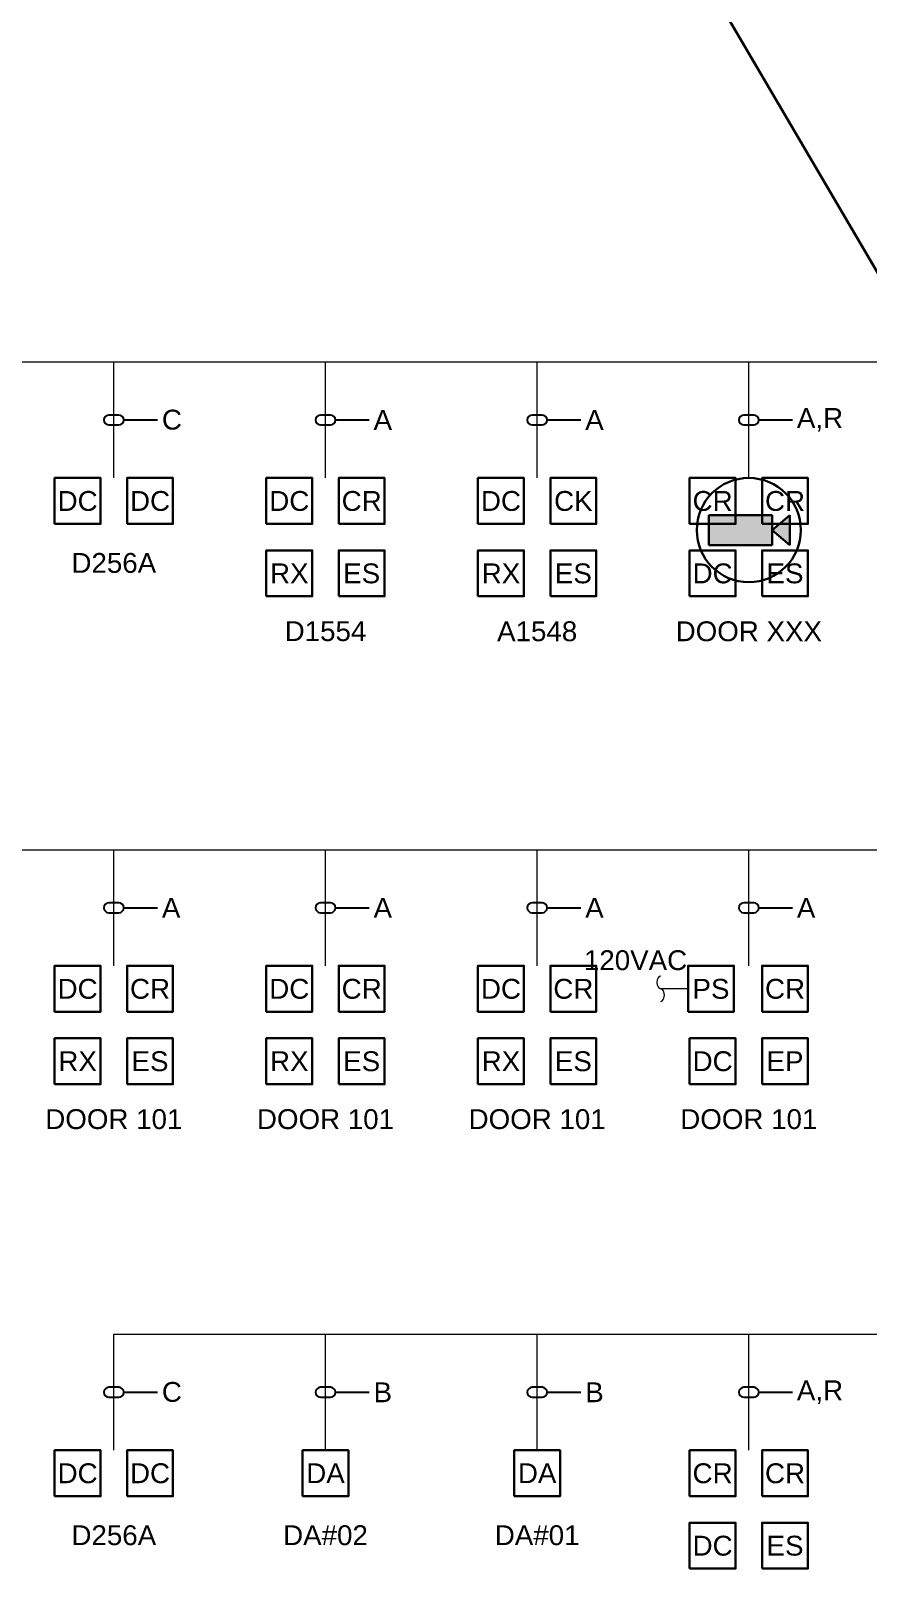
# Model space of a CAD drawing. Header units: inches. Extents: x 26 to 183, y 56 to 129.
# Drawn here: x 145.97 to 149.92, y 63.07 to 70.39 of the extents above; entities that cross this region are included whole.
import ezdxf
from ezdxf import colors
from ezdxf.entities.mleader import LeaderData, LeaderLine
from ezdxf.enums import TextEntityAlignment as Align
from ezdxf.math import Vec2, Vec3

# ---------------------------------------------------------------- set-up
doc = ezdxf.new("R2010")
doc.units = ezdxf.units.IN
doc.header["$MEASUREMENT"] = 0
doc.set_wipeout_variables(frame=1)
for name, color, linetype, lineweight in [('E-SEC-WIRE', 6, 'Continuous', 18), ('E-SERT-ACS', 23, 'Continuous', 30), ('E-SERT-CCTV', 203, 'Continuous', 30)]:
    doc.layers.add(name, color=color, linetype=linetype, lineweight=lineweight)
doc.styles.add('MtXpl_Arial_Narrow', font='arial.ttf')

# ---------------------------------------------------------------- blocks, each defined once
blk = doc.blocks.new('AC_Card_Reader')
blk.add_wipeout([(-0.1085, 0), (-0.1085, -0.217), (0.1085, -0.217), (0.1085, 0)]).dxf.layer = 'E-SERT-ACS'
at = {"layer": 'E-SERT-ACS', "color": 0, "linetype": 'ByBlock', "lineweight": -2}
blk.add_lwpolyline([(-0.1085, -0.217), (0.1085, -0.217), (0.1085, 0), (-0.1085, 0)], close=True, dxfattribs=at)
at = {"layer": 'E-SERT-ACS', "color": 7, "style": 'MtXpl_Arial_Narrow', "flags": 8}
blk.add_attdef('MODELNO.', text='', height=0.0938, dxfattribs=at).set_placement((0.1085, 0), align=Align.BOTTOM_LEFT)
blk.add_attdef('DEVICE_TYPE', text='', height=0.0938, dxfattribs=at).set_placement((0, -0.1085), align=Align.MIDDLE)
blk = doc.blocks.new('*U91')
blk.add_wipeout([(-0.1085, 0), (-0.1085, -0.217), (0.1085, -0.217), (0.1085, 0)]).dxf.layer = 'E-SERT-ACS'
at = {"layer": 'E-SERT-ACS', "color": 0, "linetype": 'ByBlock', "lineweight": -2}
blk.add_lwpolyline([(-0.1085, -0.217), (0.1085, -0.217), (0.1085, 0), (-0.1085, 0)], close=True, dxfattribs=at)
at = {"layer": 'E-SERT-ACS', "color": 7, "style": 'MtXpl_Arial_Narrow', "flags": 8}
blk.add_attdef('MODELNO.', text='', height=0.0938, dxfattribs=at).set_placement((0.1085, 0), align=Align.BOTTOM_LEFT)
blk.add_attdef('DEVICE_TYPE', text='', height=0.0938, dxfattribs=at).set_placement((0, -0.1085), align=Align.MIDDLE)
blk = doc.blocks.new('ES_Electric_Strike')
blk.add_wipeout([(-0.1085, 0), (-0.1085, -0.217), (0.1085, -0.217), (0.1085, 0)]).dxf.layer = 'E-SERT-ACS'
at = {"layer": 'E-SERT-ACS', "color": 0, "linetype": 'ByBlock', "lineweight": -2}
blk.add_lwpolyline([(-0.1085, -0.217), (0.1085, -0.217), (0.1085, 0), (-0.1085, 0)], close=True, dxfattribs=at)
at = {"layer": 'E-SERT-ACS', "color": 7, "style": 'MtXpl_Arial_Narrow', "flags": 8}
blk.add_attdef('MODELNO.', text='', height=0.0938, dxfattribs=at).set_placement((0.1085, 0), align=Align.BOTTOM_LEFT)
blk.add_attdef('DEVICE_TYPE', text='', height=0.0938, dxfattribs=at).set_placement((0, -0.1085), align=Align.MIDDLE)
blk = doc.blocks.new('WireTagLoop')
at = {"color": 0, "linetype": 'ByBlock', "lineweight": -2}
blk.add_lwpolyline([(-0.5, 0.5, 0.999484), (-0.5, -0.5), (0.5, -0.5, 0.999484), (0.5, 0.5, 0.000258)], format="xyb", close=True, dxfattribs=at)
blk = doc.blocks.new('RX_Motion_REX')
blk.add_wipeout([(-0.1085, 0), (-0.1085, -0.217), (0.1085, -0.217), (0.1085, 0)]).dxf.layer = 'E-SERT-ACS'
at = {"layer": 'E-SERT-ACS', "color": 0, "linetype": 'ByBlock', "lineweight": -2}
blk.add_lwpolyline([(-0.1085, -0.217), (0.1085, -0.217), (0.1085, 0), (-0.1085, 0)], close=True, dxfattribs=at)
at = {"layer": 'E-SERT-ACS', "color": 7, "style": 'MtXpl_Arial_Narrow', "flags": 8}
blk.add_attdef('MODELNO.', text='', height=0.0938, dxfattribs=at).set_placement((0.1085, 0), align=Align.BOTTOM_LEFT)
blk.add_attdef('DEVICE_TYPE', text='', height=0.0938, dxfattribs=at).set_placement((0, -0.1085), align=Align.MIDDLE)
blk = doc.blocks.new('CK_Card_Reader_Keypad')
blk.add_wipeout([(-0.1085, 0), (-0.1085, -0.217), (0.1085, -0.217), (0.1085, 0)]).dxf.layer = 'E-SERT-ACS'
at = {"layer": 'E-SERT-ACS', "color": 0, "linetype": 'ByBlock', "lineweight": -2}
blk.add_lwpolyline([(-0.1085, -0.217), (0.1085, -0.217), (0.1085, 0), (-0.1085, 0)], close=True, dxfattribs=at)
at = {"layer": 'E-SERT-ACS', "color": 7, "style": 'MtXpl_Arial_Narrow', "flags": 8}
blk.add_attdef('MODELNO.', text='', height=0.0938, dxfattribs=at).set_placement((0.1085, 0), align=Align.BOTTOM_LEFT)
blk.add_attdef('DEVICE_TYPE', text='', height=0.0938, dxfattribs=at).set_placement((0, -0.1085), align=Align.MIDDLE)
blk = doc.blocks.new('PS_Local')
at = {"layer": 'E-SEC-WIRE'}
for centre, start_param, end_param in [((-0.2376, -0.0785), 3.141593, 6.283185), ((-0.2376, -0.1385), 0, 3.141593)]:
    blk.add_ellipse(centre, major_axis=(0, -0.03), ratio=0.590571, start_param=start_param, end_param=end_param, dxfattribs=at)
blk.add_wipeout([(-0.1085, 0), (-0.1085, -0.217), (0.1085, -0.217), (0.1085, 0)]).dxf.layer = 'E-SERT-ACS'
blk.add_line((-0.1085, -0.1085), (-0.2376, -0.1085), dxfattribs=at)
at = {"layer": 'E-SERT-ACS', "color": 0, "linetype": 'ByBlock', "lineweight": -2}
blk.add_lwpolyline([(-0.1085, -0.217), (0.1085, -0.217), (0.1085, 0), (-0.1085, 0)], close=True, dxfattribs=at)
at = {"layer": 'E-SERT-ACS', "color": 7, "lineweight": 25, "insert": (-0.6003, 0.0259), "char_height": 0.09375, "width": 1.32, "attachment_point": 4, "style": 'MtXpl_Arial_Narrow'}
blk.add_mtext('120VAC', dxfattribs=at)
at = {"layer": 'E-SERT-ACS', "color": 7, "style": 'MtXpl_Arial_Narrow', "flags": 8}
blk.add_attdef('MODELNO.', text='', height=0.0938, dxfattribs=at).set_placement((0.1085, 0), align=Align.BOTTOM_LEFT)
blk.add_attdef('DEVICE_TYPE', text='', height=0.0938, dxfattribs=at).set_placement((0, -0.1085), align=Align.MIDDLE)
blk = doc.blocks.new('EP_Electric_Panic_Hdwr')
blk.add_wipeout([(-0.1085, 0), (-0.1085, -0.217), (0.1085, -0.217), (0.1085, 0)]).dxf.layer = 'E-SERT-ACS'
at = {"layer": 'E-SERT-ACS', "color": 0, "linetype": 'ByBlock', "lineweight": -2}
blk.add_lwpolyline([(-0.1085, -0.217), (0.1085, -0.217), (0.1085, 0), (-0.1085, 0)], close=True, dxfattribs=at)
at = {"layer": 'E-SERT-ACS', "color": 7, "style": 'MtXpl_Arial_Narrow', "flags": 8}
blk.add_attdef('MODELNO.', text='', height=0.0938, dxfattribs=at).set_placement((0.1085, 0), align=Align.BOTTOM_LEFT)
blk.add_attdef('DEVICE_TYPE', text='', height=0.0938, dxfattribs=at).set_placement((0, -0.1085), align=Align.MIDDLE)
blk = doc.blocks.new('DA_Duress_Alarm')
blk.add_wipeout([(-0.1085, 0), (-0.1085, -0.217), (0.1085, -0.217), (0.1085, 0)]).dxf.layer = 'E-SERT-ACS'
at = {"layer": 'E-SERT-ACS', "color": 0, "linetype": 'ByBlock', "lineweight": -2}
blk.add_lwpolyline([(-0.1085, -0.217), (0.1085, -0.217), (0.1085, 0), (-0.1085, 0)], close=True, dxfattribs=at)
at = {"layer": 'E-SERT-ACS', "color": 7, "style": 'MtXpl_Arial_Narrow', "flags": 8}
blk.add_attdef('MODELNO.', text='', height=0.0938, dxfattribs=at).set_placement((0.1085, 0), align=Align.BOTTOM_LEFT)
blk.add_attdef('DEVICE_TYPE', text='', height=0.0938, dxfattribs=at).set_placement((0, -0.1085), align=Align.MIDDLE)
blk = doc.blocks.new('*U145')
for points in [[(0.1101, -0.317), (0.1101, -0.1753), (-0.1889, -0.1753), (-0.1889, -0.317), (-0.1259, -0.317)], [(0.1945, -0.317), (0.1945, -0.1753), (0.1101, -0.2461), (0.1435, -0.2742)]]:
    blk.add_hatch(color=0).paths.add_polyline_path(points, flags=0)
at = {"color": 0}
for p, q in [((-0.1889, -0.1753), (-0.1889, -0.317)), ((0.1101, -0.1753), (-0.1889, -0.1753)), ((-0.1889, -0.1753), (0.1101, -0.1753)), ((-0.1889, -0.317), (-0.1889, -0.1753)), ((0.1101, -0.317), (0.1101, -0.1753)), ((0.1945, -0.1753), (0.1101, -0.2461)), ((0.1101, -0.1753), (0.1101, -0.317)), ((0.1101, -0.2461), (0.1945, -0.1753)), ((0.1945, -0.317), (0.1945, -0.1753)), ((0.1945, -0.1753), (0.1945, -0.317)), ((0.1101, -0.2461), (0.1945, -0.317)), ((0.1945, -0.317), (0.1101, -0.2461)), ((-0.1889, -0.317), (0.1101, -0.317)), ((0.1101, -0.317), (-0.1889, -0.317))]:
    blk.add_line(p, q, dxfattribs=at)
blk.add_circle((0, -0.2461), 0.2461, dxfattribs=at)
at = {"color": 7, "style": 'MtXpl_Arial_Narrow'}
for tag, p in [('ID', (0.2545, -0.068)), ('WP', (0.2461, -0.5154))]:
    blk.add_attdef(tag, p, '', height=0.0938, dxfattribs=at)

msp = doc.modelspace()

# ---------------------------------------------------------------- linework, layer by layer
at = {"layer": 'E-SEC-WIRE'}
for p, q in [((143.3606, 68.8265), (152.6104, 68.8265)), ((146.3606, 68.2785), (146.3606, 68.8265)), ((147.3606, 68.2785), (147.3606, 68.8265)), ((148.3606, 68.2785), (148.3606, 68.8265)), ((149.3606, 68.2785), (149.3606, 68.8265)), ((143.3606, 66.5223), (152.8202, 66.5223)), ((146.3606, 65.9743), (146.3606, 66.5223)), ((147.3606, 65.9743), (147.3606, 66.5223)), ((148.3606, 65.9743), (148.3606, 66.5223)), ((149.3606, 65.9743), (149.3606, 66.5223)), ((146.3606, 64.2342), (152.6104, 64.2342)), ((146.3606, 63.6862), (146.3606, 64.2342)), ((147.3606, 63.6862), (147.3606, 64.2342)), ((148.3606, 63.6862), (148.3606, 64.2342)), ((149.3606, 63.6862), (149.3606, 64.2342))]:
    msp.add_line(p, q, dxfattribs=at)

# ---------------------------------------------------------------- block references
at = {"layer": 'E-SERT-ACS'}
ref = msp.add_blockref('*U91', (146.1895, 68.2785), dxfattribs=at)
ref.add_attrib('DEVICE_TYPE', 'DC', dxfattribs={"color": 7, "height": 0.09375, "style": 'MtXpl_Arial_Narrow'}).set_placement((146.1895, 68.17), align=Align.MIDDLE)
ref = msp.add_blockref('*U91', (146.5316, 68.2785), dxfattribs=at)
ref.add_attrib('DEVICE_TYPE', 'DC', dxfattribs={"color": 7, "height": 0.09375, "style": 'MtXpl_Arial_Narrow'}).set_placement((146.5316, 68.17), align=Align.MIDDLE)
ref = msp.add_blockref('*U91', (147.1895, 68.2785), dxfattribs=at)
ref.add_attrib('DEVICE_TYPE', 'DC', dxfattribs={"color": 7, "height": 0.09375, "style": 'MtXpl_Arial_Narrow'}).set_placement((147.1895, 68.17), align=Align.MIDDLE)
ref = msp.add_blockref('AC_Card_Reader', (147.5316, 68.2785), dxfattribs=at)
ref.add_attrib('DEVICE_TYPE', 'CR', dxfattribs={"color": 7, "height": 0.09375, "style": 'MtXpl_Arial_Narrow'}).set_placement((147.5316, 68.17), align=Align.MIDDLE)
ref = msp.add_blockref('*U91', (148.1895, 68.2785), dxfattribs=at)
ref.add_attrib('DEVICE_TYPE', 'DC', dxfattribs={"color": 7, "height": 0.09375, "style": 'MtXpl_Arial_Narrow'}).set_placement((148.1895, 68.17), align=Align.MIDDLE)
ref = msp.add_blockref('CK_Card_Reader_Keypad', (148.5316, 68.2785), dxfattribs=at)
ref.add_attrib('DEVICE_TYPE', 'CK', dxfattribs={"color": 7, "height": 0.09375, "style": 'MtXpl_Arial_Narrow'}).set_placement((148.5316, 68.17), align=Align.MIDDLE)
ref = msp.add_blockref('AC_Card_Reader', (149.1895, 68.2785), dxfattribs=at)
ref.add_attrib('DEVICE_TYPE', 'CR', dxfattribs={"color": 7, "height": 0.09375, "style": 'MtXpl_Arial_Narrow'}).set_placement((149.1895, 68.17), align=Align.MIDDLE)
ref = msp.add_blockref('AC_Card_Reader', (149.5316, 68.2785), dxfattribs=at)
ref.add_attrib('DEVICE_TYPE', 'CR', dxfattribs={"color": 7, "height": 0.09375, "style": 'MtXpl_Arial_Narrow'}).set_placement((149.5316, 68.17), align=Align.MIDDLE)
ref = msp.add_blockref('RX_Motion_REX', (147.1895, 67.9365), dxfattribs=at)
ref.add_attrib('DEVICE_TYPE', 'RX', dxfattribs={"color": 7, "height": 0.09375, "style": 'MtXpl_Arial_Narrow'}).set_placement((147.1895, 67.828), align=Align.MIDDLE)
ref = msp.add_blockref('ES_Electric_Strike', (147.5316, 67.9365), dxfattribs=at)
ref.add_attrib('DEVICE_TYPE', 'ES', dxfattribs={"color": 7, "height": 0.09375, "style": 'MtXpl_Arial_Narrow'}).set_placement((147.5316, 67.828), align=Align.MIDDLE)
ref = msp.add_blockref('RX_Motion_REX', (148.1895, 67.9365), dxfattribs=at)
ref.add_attrib('DEVICE_TYPE', 'RX', dxfattribs={"color": 7, "height": 0.09375, "style": 'MtXpl_Arial_Narrow'}).set_placement((148.1895, 67.828), align=Align.MIDDLE)
ref = msp.add_blockref('ES_Electric_Strike', (148.5316, 67.9365), dxfattribs=at)
ref.add_attrib('DEVICE_TYPE', 'ES', dxfattribs={"color": 7, "height": 0.09375, "style": 'MtXpl_Arial_Narrow'}).set_placement((148.5316, 67.828), align=Align.MIDDLE)
ref = msp.add_blockref('*U91', (149.1895, 67.9365), dxfattribs=at)
ref.add_attrib('DEVICE_TYPE', 'DC', dxfattribs={"color": 7, "height": 0.09375, "style": 'MtXpl_Arial_Narrow'}).set_placement((149.1895, 67.828), align=Align.MIDDLE)
ref = msp.add_blockref('ES_Electric_Strike', (149.5316, 67.9365), dxfattribs=at)
ref.add_attrib('DEVICE_TYPE', 'ES', dxfattribs={"color": 7, "height": 0.09375, "style": 'MtXpl_Arial_Narrow'}).set_placement((149.5316, 67.828), align=Align.MIDDLE)
ref = msp.add_blockref('*U91', (146.1895, 65.9743), dxfattribs=at)
ref.add_attrib('DEVICE_TYPE', 'DC', dxfattribs={"color": 7, "height": 0.09375, "style": 'MtXpl_Arial_Narrow'}).set_placement((146.1895, 65.8658), align=Align.MIDDLE)
ref = msp.add_blockref('AC_Card_Reader', (146.5316, 65.9743), dxfattribs=at)
ref.add_attrib('DEVICE_TYPE', 'CR', dxfattribs={"color": 7, "height": 0.09375, "style": 'MtXpl_Arial_Narrow'}).set_placement((146.5316, 65.8658), align=Align.MIDDLE)
ref = msp.add_blockref('*U91', (147.1895, 65.9743), dxfattribs=at)
ref.add_attrib('DEVICE_TYPE', 'DC', dxfattribs={"color": 7, "height": 0.09375, "style": 'MtXpl_Arial_Narrow'}).set_placement((147.1895, 65.8658), align=Align.MIDDLE)
ref = msp.add_blockref('AC_Card_Reader', (147.5316, 65.9743), dxfattribs=at)
ref.add_attrib('DEVICE_TYPE', 'CR', dxfattribs={"color": 7, "height": 0.09375, "style": 'MtXpl_Arial_Narrow'}).set_placement((147.5316, 65.8658), align=Align.MIDDLE)
ref = msp.add_blockref('*U91', (148.1895, 65.9743), dxfattribs=at)
ref.add_attrib('DEVICE_TYPE', 'DC', dxfattribs={"color": 7, "height": 0.09375, "style": 'MtXpl_Arial_Narrow'}).set_placement((148.1895, 65.8658), align=Align.MIDDLE)
ref = msp.add_blockref('AC_Card_Reader', (148.5316, 65.9743), dxfattribs=at)
ref.add_attrib('DEVICE_TYPE', 'CR', dxfattribs={"color": 7, "height": 0.09375, "style": 'MtXpl_Arial_Narrow'}).set_placement((148.5316, 65.8658), align=Align.MIDDLE)
ref = msp.add_blockref('AC_Card_Reader', (149.5316, 65.9743), dxfattribs=at)
ref.add_attrib('DEVICE_TYPE', 'CR', dxfattribs={"color": 7, "height": 0.09375, "style": 'MtXpl_Arial_Narrow'}).set_placement((149.5316, 65.8658), align=Align.MIDDLE)
ref = msp.add_blockref('RX_Motion_REX', (146.1895, 65.6323), dxfattribs=at)
ref.add_attrib('DEVICE_TYPE', 'RX', dxfattribs={"color": 7, "height": 0.09375, "style": 'MtXpl_Arial_Narrow'}).set_placement((146.1895, 65.5238), align=Align.MIDDLE)
ref = msp.add_blockref('ES_Electric_Strike', (146.5316, 65.6323), dxfattribs=at)
ref.add_attrib('DEVICE_TYPE', 'ES', dxfattribs={"color": 7, "height": 0.09375, "style": 'MtXpl_Arial_Narrow'}).set_placement((146.5316, 65.5238), align=Align.MIDDLE)
ref = msp.add_blockref('RX_Motion_REX', (147.1895, 65.6323), dxfattribs=at)
ref.add_attrib('DEVICE_TYPE', 'RX', dxfattribs={"color": 7, "height": 0.09375, "style": 'MtXpl_Arial_Narrow'}).set_placement((147.1895, 65.5238), align=Align.MIDDLE)
ref = msp.add_blockref('ES_Electric_Strike', (147.5316, 65.6323), dxfattribs=at)
ref.add_attrib('DEVICE_TYPE', 'ES', dxfattribs={"color": 7, "height": 0.09375, "style": 'MtXpl_Arial_Narrow'}).set_placement((147.5316, 65.5238), align=Align.MIDDLE)
ref = msp.add_blockref('RX_Motion_REX', (148.1895, 65.6323), dxfattribs=at)
ref.add_attrib('DEVICE_TYPE', 'RX', dxfattribs={"color": 7, "height": 0.09375, "style": 'MtXpl_Arial_Narrow'}).set_placement((148.1895, 65.5238), align=Align.MIDDLE)
ref = msp.add_blockref('ES_Electric_Strike', (148.5316, 65.6323), dxfattribs=at)
ref.add_attrib('DEVICE_TYPE', 'ES', dxfattribs={"color": 7, "height": 0.09375, "style": 'MtXpl_Arial_Narrow'}).set_placement((148.5316, 65.5238), align=Align.MIDDLE)
ref = msp.add_blockref('*U91', (149.1895, 65.6323), dxfattribs=at)
ref.add_attrib('DEVICE_TYPE', 'DC', dxfattribs={"color": 7, "height": 0.09375, "style": 'MtXpl_Arial_Narrow'}).set_placement((149.1895, 65.5238), align=Align.MIDDLE)
ref = msp.add_blockref('EP_Electric_Panic_Hdwr', (149.5316, 65.6323), dxfattribs=at)
ref.add_attrib('DEVICE_TYPE', 'EP', dxfattribs={"color": 7, "height": 0.09375, "style": 'MtXpl_Arial_Narrow'}).set_placement((149.5316, 65.5238), align=Align.MIDDLE)
ref = msp.add_blockref('*U91', (146.1895, 63.6862), dxfattribs=at)
ref.add_attrib('DEVICE_TYPE', 'DC', dxfattribs={"color": 7, "height": 0.09375, "style": 'MtXpl_Arial_Narrow'}).set_placement((146.1895, 63.5777), align=Align.MIDDLE)
ref = msp.add_blockref('*U91', (146.5316, 63.6862), dxfattribs=at)
ref.add_attrib('DEVICE_TYPE', 'DC', dxfattribs={"color": 7, "height": 0.09375, "style": 'MtXpl_Arial_Narrow'}).set_placement((146.5316, 63.5777), align=Align.MIDDLE)
ref = msp.add_blockref('AC_Card_Reader', (149.1895, 63.6862), dxfattribs=at)
ref.add_attrib('DEVICE_TYPE', 'CR', dxfattribs={"color": 7, "height": 0.09375, "style": 'MtXpl_Arial_Narrow'}).set_placement((149.1895, 63.5777), align=Align.MIDDLE)
ref = msp.add_blockref('AC_Card_Reader', (149.5316, 63.6862), dxfattribs=at)
ref.add_attrib('DEVICE_TYPE', 'CR', dxfattribs={"color": 7, "height": 0.09375, "style": 'MtXpl_Arial_Narrow'}).set_placement((149.5316, 63.5777), align=Align.MIDDLE)
ref = msp.add_blockref('*U91', (149.1895, 63.3441), dxfattribs=at)
ref.add_attrib('DEVICE_TYPE', 'DC', dxfattribs={"color": 7, "height": 0.09375, "style": 'MtXpl_Arial_Narrow'}).set_placement((149.1895, 63.2356), align=Align.MIDDLE)
ref = msp.add_blockref('ES_Electric_Strike', (149.5316, 63.3441), dxfattribs=at)
ref.add_attrib('DEVICE_TYPE', 'ES', dxfattribs={"color": 7, "height": 0.09375, "style": 'MtXpl_Arial_Narrow'}).set_placement((149.5316, 63.2356), align=Align.MIDDLE)

# ---------------------------------------------------------------- texts
at = {"layer": 'E-SERT-ACS', "color": 7, "style": 'MtXpl_Arial_Narrow'}
for s, p in [('D256A', (146.3606, 67.8774)), ('D1554', (147.3606, 67.5545)), ('A1548', (148.3606, 67.5545)), ('DOOR XXX', (149.3606, 67.5545)), ('DOOR 101', (146.3606, 65.2503)), ('DOOR 101', (147.3606, 65.2503)), ('DOOR 101', (148.3606, 65.2503)), ('DOOR 101', (149.3606, 65.2503)), ('D256A', (146.3606, 63.285)), ('DA#02', (147.3606, 63.285)), ('DA#01', (148.3606, 63.285))]:
    msp.add_text(s, height=0.09375, dxfattribs=at).set_placement(p, align=Align.MIDDLE)

# ---------------------------------------------------------------- leaders
at = {"layer": 'E-SERT-ACS', "color": 7}
ml = msp.add_multileader_mtext('Standard', dxfattribs=at)
ml.set_content('C', color=7, style='MtXpl_Arial_Narrow')
ml.set_leader_properties(color=256, linetype='Continuous')
ml.set_arrow_properties(name='WireTagLoop')
ml.build(insert=Vec2(0, 0))
ml.multileader.update_dxf_attribs({"text_left_attachment_type": 2, "text_right_attachment_type": 2, "text_bottom_attachment_type": 2, "dogleg_length": 0.0625, "arrow_head_size": 0.0469})
ctx = ml.context
ctx.base_point, ctx.char_height, ctx.arrow_head_size, ctx.landing_gap_size, ctx.plane_origin = Vec3(146.5677, 68.5525), 0.0938, 0.0469, 0.02, Vec3(102.849, 76.6713)
ctx.left_attachment, ctx.right_attachment, ctx.top_attachment = 2, 2, 2
notes = []
notes.append((ctx, [(1, (1, 1, 0), (146.5052, 68.5525), (1, 0), 0.0625, [(0, [(146.3606, 68.5525)], 0, [])])]))
ctx.mtext.insert, ctx.mtext.flow_direction = Vec3(146.5877, 68.601), 5
ml = msp.add_multileader_mtext('Standard', dxfattribs=at)
ml.set_content('A', color=7, style='MtXpl_Arial_Narrow')
ml.set_leader_properties(color=256, linetype='Continuous')
ml.set_arrow_properties(name='WireTagLoop')
ml.build(insert=Vec2(0, 0))
ml.multileader.update_dxf_attribs({"text_left_attachment_type": 2, "text_right_attachment_type": 2, "text_bottom_attachment_type": 2, "dogleg_length": 0.0625, "arrow_head_size": 0.0469})
ctx = ml.context
ctx.base_point, ctx.char_height, ctx.arrow_head_size, ctx.landing_gap_size, ctx.plane_origin = Vec3(147.5677, 68.5525), 0.0938, 0.0469, 0.02, Vec3(103.849, 76.6713)
ctx.left_attachment, ctx.right_attachment, ctx.top_attachment = 2, 2, 2
notes.append((ctx, [(1, (1, 1, 0), (147.5052, 68.5525), (1, 0), 0.0625, [(0, [(147.3606, 68.5525)], 0, [])])]))
ctx.mtext.insert, ctx.mtext.flow_direction = Vec3(147.5877, 68.5994), 5
ml = msp.add_multileader_mtext('Standard', dxfattribs=at)
ml.set_content('A', color=7, style='MtXpl_Arial_Narrow')
ml.set_leader_properties(color=256, linetype='Continuous')
ml.set_arrow_properties(name='WireTagLoop')
ml.build(insert=Vec2(0, 0))
ml.multileader.update_dxf_attribs({"text_left_attachment_type": 2, "text_right_attachment_type": 2, "text_bottom_attachment_type": 2, "dogleg_length": 0.0625, "arrow_head_size": 0.0469})
ctx = ml.context
ctx.base_point, ctx.char_height, ctx.arrow_head_size, ctx.landing_gap_size, ctx.plane_origin = Vec3(148.5677, 68.5525), 0.0938, 0.0469, 0.02, Vec3(104.849, 76.6713)
ctx.left_attachment, ctx.right_attachment, ctx.top_attachment = 2, 2, 2
notes.append((ctx, [(1, (1, 1, 0), (148.5052, 68.5525), (1, 0), 0.0625, [(0, [(148.3606, 68.5525)], 0, [])])]))
ctx.mtext.insert, ctx.mtext.flow_direction = Vec3(148.5877, 68.5994), 5
ml = msp.add_multileader_mtext('Standard', dxfattribs=at)
ml.set_content('A,R', color=7, style='MtXpl_Arial_Narrow')
ml.set_leader_properties(color=256, linetype='Continuous')
ml.set_arrow_properties(name='WireTagLoop')
ml.build(insert=Vec2(0, 0))
ml.multileader.update_dxf_attribs({"text_left_attachment_type": 2, "text_right_attachment_type": 2, "text_bottom_attachment_type": 2, "dogleg_length": 0.0625, "arrow_head_size": 0.0469})
ctx = ml.context
ctx.base_point, ctx.char_height, ctx.arrow_head_size, ctx.landing_gap_size, ctx.plane_origin = Vec3(149.5677, 68.5525), 0.09375, 0.0469, 0.02, Vec3(105.849, 76.6713)
ctx.left_attachment, ctx.right_attachment, ctx.top_attachment = 2, 2, 2
notes.append((ctx, [(1, (1, 1, 0), (149.5052, 68.5525), (1, 0), 0.0625, [(0, [(149.3606, 68.5525)], 0, [])])]))
ctx.mtext.insert, ctx.mtext.flow_direction = Vec3(149.5877, 68.6087), 5
ml = msp.add_multileader_mtext('Standard', dxfattribs=at)
ml.set_content('A', color=7, style='MtXpl_Arial_Narrow')
ml.set_leader_properties(color=256, linetype='Continuous')
ml.set_arrow_properties(name='WireTagLoop')
ml.build(insert=Vec2(0, 0))
ml.multileader.update_dxf_attribs({"text_left_attachment_type": 2, "text_right_attachment_type": 2, "text_bottom_attachment_type": 2, "dogleg_length": 0.0625, "arrow_head_size": 0.0469})
ctx = ml.context
ctx.base_point, ctx.char_height, ctx.arrow_head_size, ctx.landing_gap_size, ctx.plane_origin = Vec3(146.5677, 66.2483), 0.0938, 0.0469, 0.02, Vec3(102.849, 74.367)
ctx.left_attachment, ctx.right_attachment, ctx.top_attachment = 2, 2, 2
notes.append((ctx, [(1, (1, 1, 0), (146.5052, 66.2483), (1, 0), 0.0625, [(0, [(146.3606, 66.2483)], 0, [])])]))
ctx.mtext.insert, ctx.mtext.flow_direction = Vec3(146.5877, 66.2952), 5
ml = msp.add_multileader_mtext('Standard', dxfattribs=at)
ml.set_content('A', color=7, style='MtXpl_Arial_Narrow')
ml.set_leader_properties(color=256, linetype='Continuous')
ml.set_arrow_properties(name='WireTagLoop')
ml.build(insert=Vec2(0, 0))
ml.multileader.update_dxf_attribs({"text_left_attachment_type": 2, "text_right_attachment_type": 2, "text_bottom_attachment_type": 2, "dogleg_length": 0.0625, "arrow_head_size": 0.0469})
ctx = ml.context
ctx.base_point, ctx.char_height, ctx.arrow_head_size, ctx.landing_gap_size, ctx.plane_origin = Vec3(147.5677, 66.2483), 0.0938, 0.0469, 0.02, Vec3(103.849, 74.367)
ctx.left_attachment, ctx.right_attachment, ctx.top_attachment = 2, 2, 2
notes.append((ctx, [(1, (1, 1, 0), (147.5052, 66.2483), (1, 0), 0.0625, [(0, [(147.3606, 66.2483)], 0, [])])]))
ctx.mtext.insert, ctx.mtext.flow_direction = Vec3(147.5877, 66.2952), 5
ml = msp.add_multileader_mtext('Standard', dxfattribs=at)
ml.set_content('A', color=7, style='MtXpl_Arial_Narrow')
ml.set_leader_properties(color=256, linetype='Continuous')
ml.set_arrow_properties(name='WireTagLoop')
ml.build(insert=Vec2(0, 0))
ml.multileader.update_dxf_attribs({"text_left_attachment_type": 2, "text_right_attachment_type": 2, "text_bottom_attachment_type": 2, "dogleg_length": 0.0625, "arrow_head_size": 0.0469})
ctx = ml.context
ctx.base_point, ctx.char_height, ctx.arrow_head_size, ctx.landing_gap_size, ctx.plane_origin = Vec3(148.5677, 66.2483), 0.0938, 0.0469, 0.02, Vec3(104.849, 74.367)
ctx.left_attachment, ctx.right_attachment, ctx.top_attachment = 2, 2, 2
notes.append((ctx, [(1, (1, 1, 0), (148.5052, 66.2483), (1, 0), 0.0625, [(0, [(148.3606, 66.2483)], 0, [])])]))
ctx.mtext.insert, ctx.mtext.flow_direction = Vec3(148.5877, 66.2952), 5
ml = msp.add_multileader_mtext('Standard', dxfattribs=at)
ml.set_content('A', color=7, style='MtXpl_Arial_Narrow')
ml.set_leader_properties(color=256, linetype='Continuous')
ml.set_arrow_properties(name='WireTagLoop')
ml.build(insert=Vec2(0, 0))
ml.multileader.update_dxf_attribs({"text_left_attachment_type": 2, "text_right_attachment_type": 2, "text_bottom_attachment_type": 2, "dogleg_length": 0.0625, "arrow_head_size": 0.0469})
ctx = ml.context
ctx.base_point, ctx.char_height, ctx.arrow_head_size, ctx.landing_gap_size, ctx.plane_origin = Vec3(149.5677, 66.2483), 0.0938, 0.0469, 0.02, Vec3(105.849, 74.367)
ctx.left_attachment, ctx.right_attachment, ctx.top_attachment = 2, 2, 2
notes.append((ctx, [(1, (1, 1, 0), (149.5052, 66.2483), (1, 0), 0.0625, [(0, [(149.3606, 66.2483)], 0, [])])]))
ctx.mtext.insert, ctx.mtext.flow_direction = Vec3(149.5877, 66.2952), 5
ml = msp.add_multileader_mtext('Standard', dxfattribs=at)
ml.set_content('C', color=7, style='MtXpl_Arial_Narrow')
ml.set_leader_properties(color=256, linetype='Continuous')
ml.set_arrow_properties(name='WireTagLoop')
ml.build(insert=Vec2(0, 0))
ml.multileader.update_dxf_attribs({"text_left_attachment_type": 2, "text_right_attachment_type": 2, "text_bottom_attachment_type": 2, "dogleg_length": 0.0625, "arrow_head_size": 0.0469})
ctx = ml.context
ctx.base_point, ctx.char_height, ctx.arrow_head_size, ctx.landing_gap_size, ctx.plane_origin = Vec3(146.5677, 63.9602), 0.0938, 0.0469, 0.02, Vec3(102.849, 72.0789)
ctx.left_attachment, ctx.right_attachment, ctx.top_attachment = 2, 2, 2
notes.append((ctx, [(1, (1, 1, 0), (146.5052, 63.9602), (1, 0), 0.0625, [(0, [(146.3606, 63.9602)], 0, [])])]))
ctx.mtext.insert, ctx.mtext.flow_direction = Vec3(146.5877, 64.0087), 5
ml = msp.add_multileader_mtext('Standard', dxfattribs=at)
ml.set_content('B', color=7, style='MtXpl_Arial_Narrow')
ml.set_leader_properties(color=256, linetype='Continuous')
ml.set_arrow_properties(name='WireTagLoop')
ml.build(insert=Vec2(0, 0))
ml.multileader.update_dxf_attribs({"text_left_attachment_type": 2, "text_right_attachment_type": 2, "text_bottom_attachment_type": 2, "dogleg_length": 0.0625, "arrow_head_size": 0.0469})
ctx = ml.context
ctx.base_point, ctx.char_height, ctx.arrow_head_size, ctx.landing_gap_size, ctx.plane_origin = Vec3(147.5677, 63.9602), 0.0938, 0.0469, 0.02, Vec3(103.849, 72.0789)
ctx.left_attachment, ctx.right_attachment, ctx.top_attachment = 2, 2, 2
notes.append((ctx, [(1, (1, 1, 0), (147.5052, 63.9602), (1, 0), 0.0625, [(0, [(147.3606, 63.9602)], 0, [])])]))
ctx.mtext.insert, ctx.mtext.flow_direction = Vec3(147.5877, 64.0071), 5
ml = msp.add_multileader_mtext('Standard', dxfattribs=at)
ml.set_content('B', color=7, style='MtXpl_Arial_Narrow')
ml.set_leader_properties(color=256, linetype='Continuous')
ml.set_arrow_properties(name='WireTagLoop')
ml.build(insert=Vec2(0, 0))
ml.multileader.update_dxf_attribs({"text_left_attachment_type": 2, "text_right_attachment_type": 2, "text_bottom_attachment_type": 2, "dogleg_length": 0.0625, "arrow_head_size": 0.0469})
ctx = ml.context
ctx.base_point, ctx.char_height, ctx.arrow_head_size, ctx.landing_gap_size, ctx.plane_origin = Vec3(148.5677, 63.9602), 0.0938, 0.0469, 0.02, Vec3(104.849, 72.0789)
ctx.left_attachment, ctx.right_attachment, ctx.top_attachment = 2, 2, 2
notes.append((ctx, [(1, (1, 1, 0), (148.5052, 63.9602), (1, 0), 0.0625, [(0, [(148.3606, 63.9602)], 0, [])])]))
ctx.mtext.insert, ctx.mtext.flow_direction = Vec3(148.5877, 64.0071), 5
ml = msp.add_multileader_mtext('Standard', dxfattribs=at)
ml.set_content('A,R', color=7, style='MtXpl_Arial_Narrow')
ml.set_leader_properties(color=256, linetype='Continuous')
ml.set_arrow_properties(name='WireTagLoop')
ml.build(insert=Vec2(0, 0))
ml.multileader.update_dxf_attribs({"text_left_attachment_type": 2, "text_right_attachment_type": 2, "text_bottom_attachment_type": 2, "dogleg_length": 0.0625, "arrow_head_size": 0.0469})
ctx = ml.context
ctx.base_point, ctx.char_height, ctx.arrow_head_size, ctx.landing_gap_size, ctx.plane_origin = Vec3(149.5677, 63.9602), 0.09375, 0.0469, 0.02, Vec3(105.849, 72.0789)
ctx.left_attachment, ctx.right_attachment, ctx.top_attachment = 2, 2, 2
notes.append((ctx, [(1, (1, 1, 0), (149.5052, 63.9602), (1, 0), 0.0625, [(0, [(149.3606, 63.9602)], 0, [])])]))
ctx.mtext.insert, ctx.mtext.flow_direction = Vec3(149.5877, 64.0163), 5
for ctx, leaders in notes:
    for number, flags, end, landing, length, lines in leaders:
        leader = LeaderData()
        leader.index, (leader.has_last_leader_line, leader.has_dogleg_vector, leader.attachment_direction) = number, flags
        leader.last_leader_point, leader.dogleg_vector, leader.dogleg_length = Vec3(end), Vec3(landing), length
        for number, points, colour, breaks in lines:
            line = LeaderLine()
            line.index, line.vertices, line.color, line.breaks = number, Vec3.list(points), colors.encode_raw_color(colour), breaks
            leader.lines.append(line)
        ctx.leaders.append(leader)

# ---------------------------------------------------------------- next in the draw order: block references
at = {"layer": 'E-SERT-ACS'}
ref = msp.add_blockref('PS_Local', (149.1818, 65.9743), dxfattribs=at)
ref.add_attrib('DEVICE_TYPE', 'PS', dxfattribs={"color": 7, "height": 0.09375, "style": 'MtXpl_Arial_Narrow'}).set_placement((149.1818, 65.8658), align=Align.MIDDLE)
ref = msp.add_blockref('DA_Duress_Alarm', (147.3606, 63.6862), dxfattribs=at)
ref.add_attrib('DEVICE_TYPE', 'DA', dxfattribs={"color": 7, "height": 0.09375, "style": 'MtXpl_Arial_Narrow'}).set_placement((147.3606, 63.5777), align=Align.MIDDLE)
ref = msp.add_blockref('DA_Duress_Alarm', (148.3606, 63.6862), dxfattribs=at)
ref.add_attrib('DEVICE_TYPE', 'DA', dxfattribs={"color": 7, "height": 0.09375, "style": 'MtXpl_Arial_Narrow'}).set_placement((148.3606, 63.5777), align=Align.MIDDLE)
at = {"layer": 'E-SERT-CCTV'}
msp.add_blockref('*U145', (149.3606, 68.2785), dxfattribs=at)

# ---------------------------------------------------------------- next in the draw order: linework, layer by layer
at = {"layer": 'E-SERT-ACS'}
msp.add_line((142.1043, 82.6239), (157.9289, 55.7127), dxfattribs=at)

doc.saveas('drawing.dxf')
